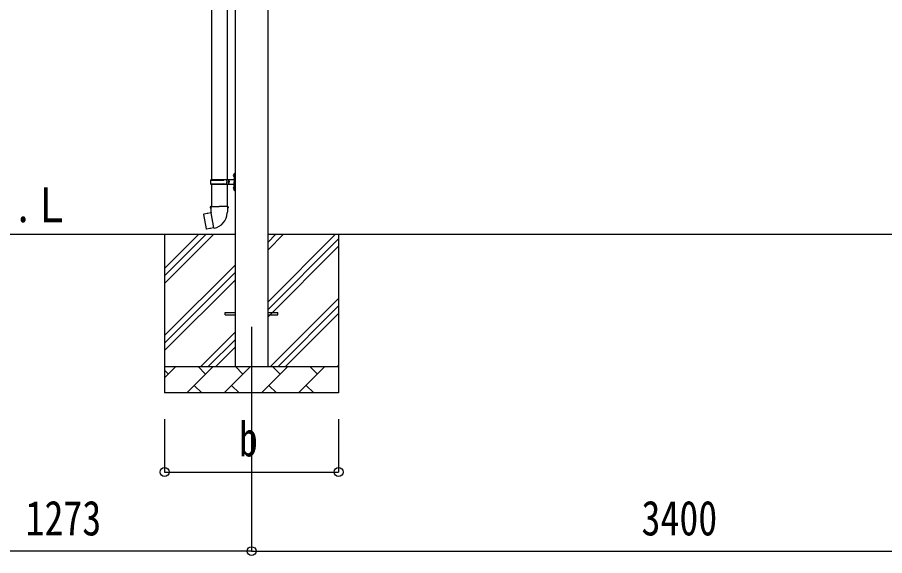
# Model space of a CAD drawing. Units: millimetres, scale not verified. Extents: x -16820 to 16820, y -11880 to 11880.
# Drawn here: x -3689 to -399, y -6301 to -4260 of the extents above; entities that cross this region are included whole.
import ezdxf
from ezdxf.enums import TextEntityAlignment as Align

# ---------------------------------------------------------------- set-up
doc = ezdxf.new("R2010")
doc.units = ezdxf.units.MM
doc.header["$LTSCALE"] = 50
for name, color, linetype in [('0-3_YKK_12', 2, 'Continuous'), ('0-4_YKK_13', 4, 'Continuous'), ('0-5_YKK_A1', 4, 'Continuous'), ('0-6_YKK_D', 6, 'Continuous')]:
    doc.layers.add(name, color=color, linetype=linetype)
doc.styles.add('ＭＳ ゴシック', font='')
doc.styles.get('ＭＳ ゴシック').set_extended_font_data('MS Gothic')

msp = doc.modelspace()

# ---------------------------------------------------------------- linework, layer by layer
at = {"layer": '0-3_YKK_12'}
msp.add_line((-2800.27, -5433.85), (-2800.27, -5933.85), dxfattribs=at)
at = {"layer": '0-4_YKK_13'}
for p, q in [((-2952.77, -3970.34), (-2952.77, -4874.85)), ((-2892.77, -3970.34), (-2892.77, -4874.85)), ((-2869.07, -4857.7), (-2867.02, -4858.7)), ((-2867.8, -4855.7), (-2867.17, -4855.7)), ((-2867.8, -4855.7), (-2867.8, -4864)), ((-2867.8, -4864), (-2867.17, -4864)), ((-2867.17, -4855.7), (-2867.17, -4864)), ((-2867.17, -4855.7), (-2866.77, -4856.1)), ((-2867.17, -4864), (-2866.77, -4863.6)), ((-2867.02, -4858.7), (-2866.41, -4859.85)), ((-2866.77, -4851.85), (-2863.77, -4850.35)), ((-2866.77, -4851.85), (-2866.77, -4883.85)), ((-2866.77, -4856.1), (-2866.77, -4863.6)), ((-2863.77, -4850.35), (-2863.77, -4883.85)), ((-2863.77, -4850.35), (-2862.77, -4850.35)), ((-2862.77, -4850.35), (-2862.77, -4883.85)), ((-2955.77, -4876.85), (-2905.43, -4876.85)), ((-2955.77, -4890.85), (-2905.43, -4890.85)), ((-2954.77, -4874.85), (-2868.77, -4874.85)), ((-2954.77, -4874.85), (-2954.77, -4876.85)), ((-2954.77, -4892.85), (-2954.77, -4890.85)), ((-2954.77, -4892.85), (-2868.77, -4892.85)), ((-2952.77, -4892.85), (-2952.77, -4977.77)), ((-2895.77, -4874.85), (-2895.77, -4879.35)), ((-2895.77, -4879.35), (-2893.77, -4879.35)), ((-2895.77, -4892.85), (-2895.77, -4888.35)), ((-2895.77, -4888.35), (-2893.77, -4888.35)), ((-2893.77, -4879.35), (-2893.77, -4883.85)), ((-2893.77, -4888.35), (-2893.77, -4883.85)), ((-2892.77, -4892.85), (-2892.77, -4977.77)), ((-2887.77, -4874.85), (-2887.77, -4883.85)), ((-2887.77, -4879.35), (-2884.77, -4879.35)), ((-2887.77, -4892.85), (-2887.77, -4883.85)), ((-2887.77, -4888.35), (-2884.77, -4888.35)), ((-2884.77, -4879.35), (-2884.77, -4883.85)), ((-2884.77, -4888.35), (-2884.77, -4883.85)), ((-2866.77, -4915.85), (-2866.77, -4883.85)), ((-2863.77, -4917.35), (-2863.77, -4883.85)), ((-2862.77, -4917.35), (-2862.77, -4883.85)), ((-2869.07, -4905.7), (-2867.02, -4906.7)), ((-2867.8, -4903.7), (-2867.17, -4903.7)), ((-2867.8, -4903.7), (-2867.8, -4912)), ((-2867.8, -4912), (-2867.17, -4912)), ((-2867.17, -4903.7), (-2867.17, -4912)), ((-2867.17, -4903.7), (-2866.77, -4904.1)), ((-2867.17, -4912), (-2866.77, -4911.6)), ((-2867.02, -4906.7), (-2866.41, -4907.85)), ((-2866.77, -4904.1), (-2866.77, -4911.6)), ((-2866.77, -4915.85), (-2863.77, -4917.35)), ((-2863.77, -4917.35), (-2862.77, -4917.35)), ((-2954.62, -4977.77), (-2956.77, -4978.56)), ((-2956.77, -4978.56), (-2956.77, -4982.17)), ((-2956.77, -4982.17), (-2954.53, -4982.99)), ((-2954.62, -4977.77), (-2922.77, -4977.77)), ((-2954.62, -4977.77), (-2954.53, -4982.99)), ((-2954.53, -4982.99), (-2954.27, -4997.77)), ((-2954.27, -4997.77), (-2952.92, -4999.77)), ((-2943, -5058.27), (-2953.14, -5000.8)), ((-2953.11, -4999.98), (-2953.11, -5000.68)), ((-2952.92, -4999.77), (-2952.95, -4999.78)), ((-2890.92, -4977.77), (-2922.77, -4977.77)), ((-2892.58, -4999.72), (-2892.65, -5001.88)), ((-2891.27, -4997.77), (-2892.58, -4999.72)), ((-2888.77, -4982.17), (-2891.01, -4982.99)), ((-2890.92, -4977.77), (-2888.77, -4978.56)), ((-2888.77, -4978.56), (-2888.77, -4982.17)), ((-2981.23, -5006.23), (-2982.04, -5007.4)), ((-2982.04, -5007.4), (-2972.42, -5061.95)), ((-2953.36, -5000.98), (-2981.23, -5006.23)), ((-2968.49, -5003.62), (-2968.7, -5003.86)), ((-2958.39, -5060.87), (-2958.67, -5060.71)), ((-2942.7, -5059.03), (-2942.94, -5058.37)), ((-2900.27, -5379.35), (-2862.77, -5379.35)), ((-2900.27, -5388.35), (-2900.27, -5379.35)), ((-2900.27, -5388.35), (-2862.77, -5388.35)), ((-2737.77, -5379.35), (-2700.27, -5379.35)), ((-2737.77, -5388.35), (-2700.27, -5388.35)), ((-2700.27, -5388.35), (-2700.27, -5379.35))]:
    msp.add_line(p, q, dxfattribs=at)
for points in [[(-2869.07, -4861.99), (-2867.02, -4861), (-2866.41, -4859.85)], [(-2869.07, -4909.99), (-2867.02, -4909), (-2866.41, -4907.85)], [(-2890.92, -4977.77), (-2891.01, -4982.99), (-2891.27, -4997.77)], [(-2966.24, -5003.4), (-2966.52, -5003.25), (-2968.49, -5003.62)], [(-2943.27, -5058.18), (-2971.26, -5062.78), (-2972.42, -5061.95)], [(-2956.21, -5060.3), (-2956.42, -5060.54), (-2958.39, -5060.87)]]:
    msp.add_lwpolyline(points, dxfattribs=at)
for centre, radius, start, end in [((-2863.47, -4859.85), 6, 136.21765, 223.78235), ((-2907.02, -4883.85), 49.25, 171.82876, 180.00002), ((-2907.02, -4883.85), 49.25, 180.00002, 188.17127), ((-2905.43, -4874.85), 2, 270, 359.99998), ((-2905.43, -4892.85), 2, 0.00005, 90.00004), ((-2868.77, -4872.85), 2, 270, 359.99998), ((-2868.77, -4894.85), 2, 0.00005, 90.00004), ((-2863.47, -4907.85), 6, 136.21765, 223.78235), ((-2953.41, -5000.68), 0.3, 280.66842, 0), ((-2952.91, -4999.98), 0.2, 100, 180), ((-2952.92, -4999.77), 60.3, 279.96938, 358), ((-2943.22, -5058.47), 0.3, 20, 99.33158), ((-2942.51, -5058.97), 0.2, 200, 279.96938)]:
    msp.add_arc(centre, radius, start, end, dxfattribs=at)
at = {"layer": '0-5_YKK_A1'}
for p, q in [((-2862.77, -2786.85), (-2862.77, -5583.85)), ((-2737.77, -5583.85), (-2737.77, -2786.85)), ((-2862.77, -5083.85), (-3910.93, -5083.85)), ((-3130.27, -5083.85), (-3130.27, -5683.85)), ((-3130.27, -5268.9), (-2945.22, -5083.85)), ((-3130.27, -5240.61), (-2973.5, -5083.85)), ((-3130.27, -5212.33), (-3001.78, -5083.85)), ((537.07, -5083.85), (-2737.77, -5083.85)), ((-2737.77, -5338.95), (-2482.67, -5083.85)), ((-2737.77, -5140.96), (-2680.66, -5083.85)), ((-2737.77, -5112.67), (-2708.94, -5083.85)), ((-2470.27, -5083.85), (-2470.27, -5683.85)), ((-2737.77, -5367.23), (-2470.27, -5099.73)), ((-2737.77, -5395.51), (-2470.27, -5128.01)), ((-3130.27, -5466.89), (-2862.77, -5199.39)), ((-3130.27, -5495.17), (-2862.77, -5227.67)), ((-3130.27, -5523.46), (-2862.77, -5255.96)), ((-2728.11, -5583.85), (-2470.27, -5326)), ((-2699.83, -5583.85), (-2470.27, -5354.29)), ((-2671.54, -5583.85), (-2470.27, -5382.57)), ((-2992.67, -5583.85), (-2862.77, -5453.95)), ((-2964.38, -5583.85), (-2862.77, -5482.23)), ((-2936.1, -5583.85), (-2862.77, -5510.51)), ((-3130.27, -5583.85), (-2470.27, -5583.85)), ((-3130.27, -5626.74), (-3087.37, -5583.85)), ((-3045.95, -5683.85), (-2945.95, -5583.85)), ((-2974.51, -5612.4), (-3003.06, -5583.85)), ((-2904.53, -5683.85), (-2804.53, -5583.85)), ((-2833.08, -5612.4), (-2861.64, -5583.85)), ((-2763.11, -5683.85), (-2663.11, -5583.85)), ((-2691.66, -5612.4), (-2720.22, -5583.85)), ((-2621.69, -5683.85), (-2521.69, -5583.85)), ((-2550.24, -5612.4), (-2578.79, -5583.85)), ((-2473.55, -5583.85), (-2470.27, -5580.56)), ((-3115.93, -5612.4), (-3130.27, -5598.06)), ((-3017.4, -5655.29), (-2988.85, -5683.85)), ((-2875.98, -5655.29), (-2847.42, -5683.85)), ((-2734.56, -5655.29), (-2706, -5683.85)), ((-2593.13, -5655.29), (-2564.58, -5683.85)), ((-2470.27, -5683.85), (-3130.27, -5683.85))]:
    msp.add_line(p, q, dxfattribs=at)
at = {"layer": '0-6_YKK_D'}
for p, q in [((-3130.27, -5783.85), (-3130.27, -5984.85)), ((-2800.27, -5783.85), (-2800.27, -6284.85)), ((-2800.27, -5783.85), (-2800.27, -6284.85)), ((-2470.27, -5783.85), (-2470.27, -5984.85)), ((-3130.27, -5983.85), (-2470.27, -5983.85)), ((-2800.27, -6283.85), (-4073.76, -6283.85)), ((-2800.27, -6283.85), (599.73, -6283.85))]:
    msp.add_line(p, q, dxfattribs=at)
for centre in [(-3130.27, -5983.85), (-2470.27, -5983.85), (-2800.27, -6283.85), (-2800.27, -6283.85)]:
    msp.add_circle(centre, 17, dxfattribs=at)

# ---------------------------------------------------------------- texts
at = {"layer": '0-5_YKK_A1', "style": 'ＭＳ ゴシック', "width": 0.8}
msp.add_text('Ｇ.Ｌ', height=132, dxfattribs=at).set_placement((-3846.76, -5076.36), align=Align.BOTTOM_LEFT)
at = {"layer": '0-6_YKK_D', "style": 'ＭＳ ゴシック', "width": 0.8}
for s, p in [('b', (-2848.27, -5963.85)), ('1273', (-3657.81, -6263.85)), ('3400', (-1321.07, -6263.85))]:
    msp.add_text(s, height=132, dxfattribs=at).set_placement(p, align=Align.BOTTOM_LEFT)

doc.saveas('drawing.dxf')
